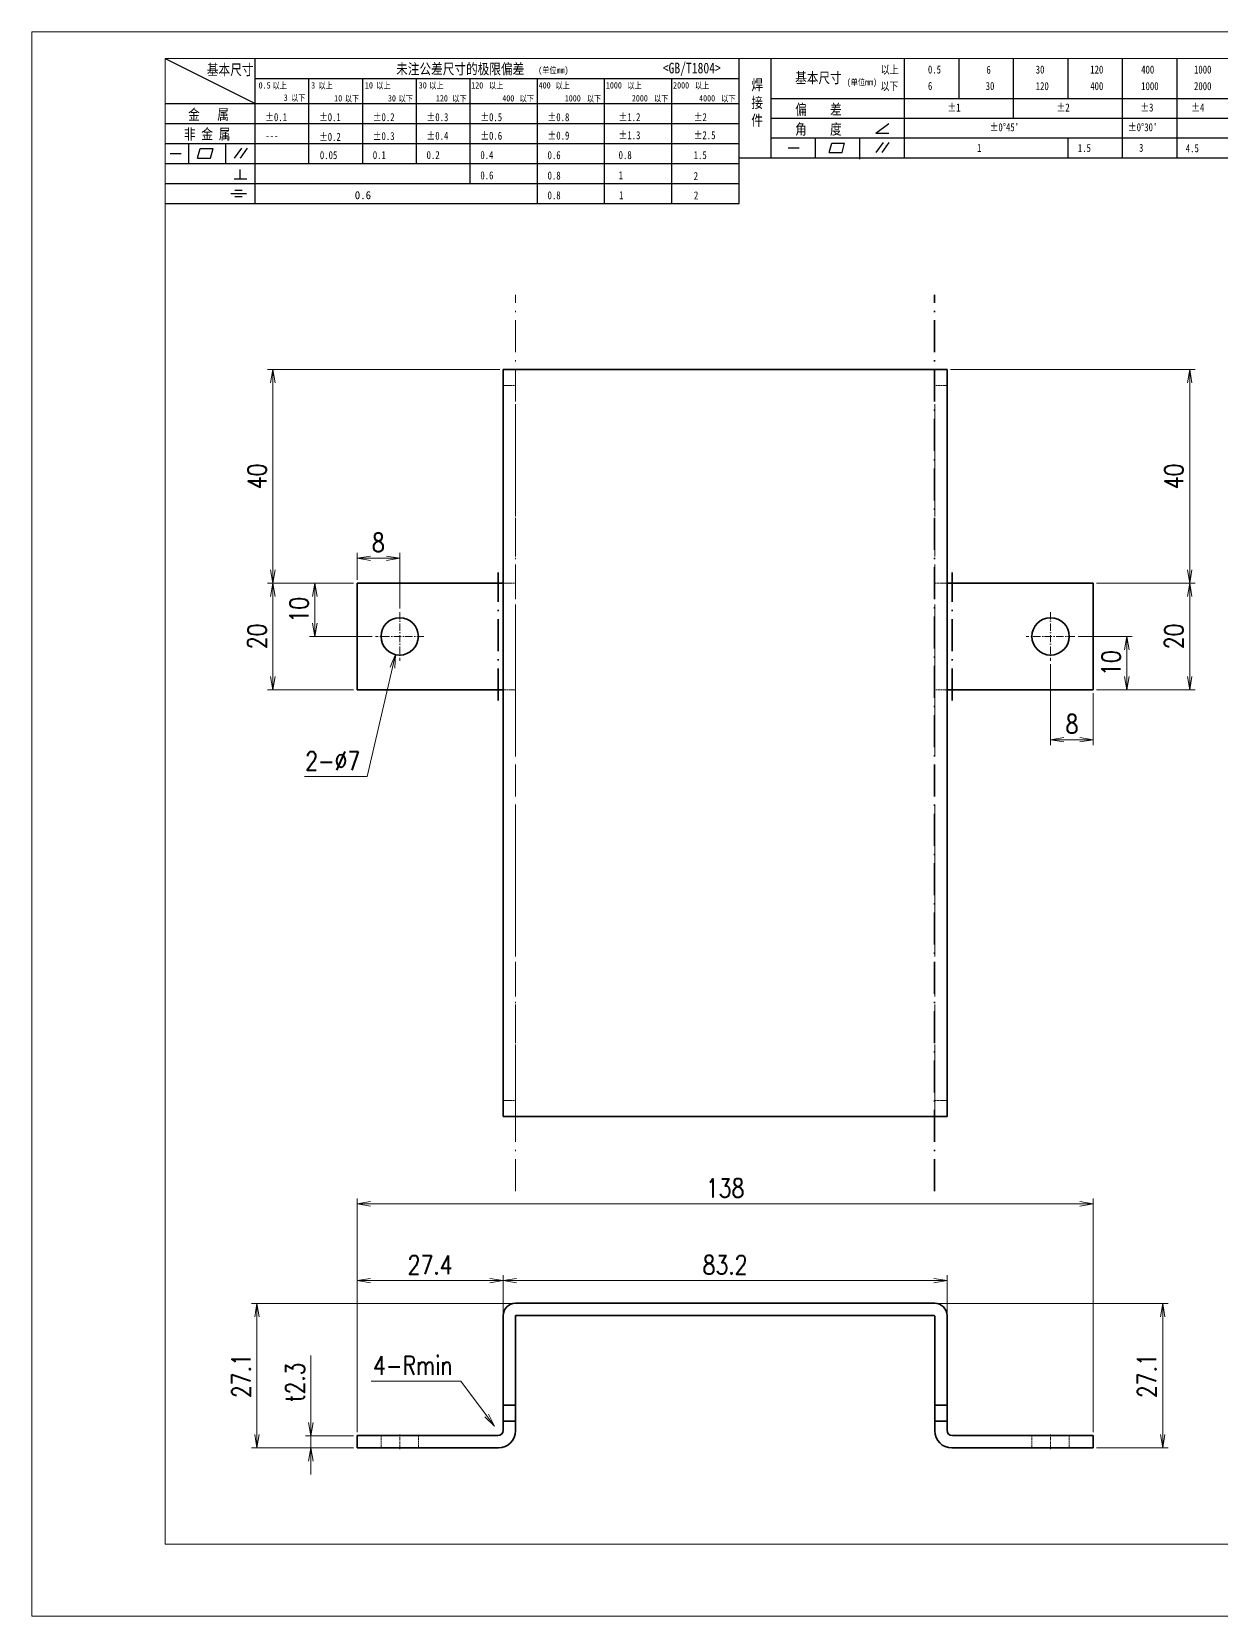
# Model space of a CAD drawing. Header units: millimetres. Extents: x 1333 to 58474, y -42879 to 3618.
# Drawn here: x 52311 to 52534, y 719.4 to 1016.4 of the extents above; entities that cross this region are included whole.
import ezdxf

# ---------------------------------------------------------------- set-up
doc = ezdxf.new("R2010")
doc.units = ezdxf.units.MM
doc.header["$LTSCALE"] = 0.5
for name, pattern in [('AM_ISO02W050x2', [3.75, 3, -0.75]), ('AM_ISO08W050x2', [9, 6, -0.75, 1.5, -0.75]), ('DASHDOT', [18.5, 12, -3, 0.5, -3]), ('DASHED', [15, 12, -3])]:
    doc.linetypes.add(name, pattern=pattern)
for name, color, linetype, lineweight in [('中心线', 2, 'AM_ISO08W050x2', 18), ('图框', 7, 'Continuous', 18), ('标注线', 3, 'Continuous', 18), ('虚线', 1, 'AM_ISO02W050x2', 18)]:
    doc.layers.add(name, color=color, linetype=linetype, lineweight=lineweight)
doc.layers.add('图\\M+19E79\\M+195B6\\M+18E9A', color=7, linetype='Continuous')
doc.layers.add('打印', color=7, linetype='Continuous', lineweight=15, plot=False)
doc.layers.add('打印-禁用', color=7, linetype='Continuous', lineweight=15, plot=False)
doc.styles.add('DIM', font='romans.shx', dxfattribs={"width": 0.8, "bigfont": 'bigfont.shx'})
doc.styles.add('国标', font='simfang.ttf', dxfattribs={"width": 0.8})
doc.dimstyles.new('DEH 1-1$0', dxfattribs={"dimtxt": 3.5, "dimasz": 2.5, "dimexe": 1, "dimexo": 0.625, "dimgap": 1.2, "dimtad": 1, "dimzin": 9, "dimdsep": 46, "dimtxsty": 'DIM', "dimblk": 'OPEN', "dimcen": 0, "dimclrd": 8, "dimclre": 8, "dimclrt": 2, "dimazin": 2, "dimtfac": 0.5, "dimtmove": 0, "dimatfit": 3, "dimldrblk": 'OPEN', "dimfxl": 0, "dimtolj": 2, "dimlwd": 18, "dimlwe": 18, "dimarcsym": 0})
doc.dimstyles.new('DEH 1-1$3', dxfattribs={"dimtxt": 3.5, "dimasz": 2.5, "dimexe": 1, "dimexo": 0.625, "dimgap": 1.2, "dimtad": 1, "dimtoh": 1, "dimdsep": 46, "dimtxsty": 'DIM', "dimblk": 'OPEN', "dimcen": 0, "dimclrd": 8, "dimclre": 8, "dimclrt": 2, "dimazin": 2, "dimtfac": 0.5, "dimtofl": 0, "dimtmove": 0, "dimatfit": 3, "dimldrblk": 'OPEN', "dimfxl": 0, "dimtolj": 2, "dimlwd": 18, "dimlwe": 18, "dimarcsym": 0})
doc.dimstyles.new('DEH 1-1$4', dxfattribs={"dimtxt": 3.5, "dimasz": 2.5, "dimexe": 1, "dimexo": 0.625, "dimgap": 1.2, "dimtad": 1, "dimtoh": 1, "dimdsep": 46, "dimtxsty": 'DIM', "dimblk": 'OPEN', "dimcen": 0, "dimclrd": 8, "dimclre": 8, "dimclrt": 2, "dimazin": 2, "dimtfac": 0.5, "dimtofl": 0, "dimtmove": 0, "dimatfit": 3, "dimldrblk": 'OPEN', "dimfxl": 0, "dimtolj": 2, "dimlwd": 18, "dimlwe": 18, "dimarcsym": 0})

# ---------------------------------------------------------------- blocks, each defined once
blk = doc.blocks.new('GZDEH零件A3图框V01版')
at = {"layer": '图\\M+19E79\\M+195B6\\M+18E9A', "color": 9}
for p, q in [((2882.49, -1554.46), (2899.37, -1562.92)), ((2899.37, -1581.67), (2899.37, -1554.46)), ((2990.09, -1581.67), (2990.09, -1554.46)), ((2996.09, -1573.08), (2996.09, -1554.46)), ((3021.09, -1561.98), (3021.09, -1554.46)), ((3031.31, -1561.98), (3031.31, -1554.46)), ((3041.53, -1561.98), (3041.53, -1554.46)), ((3051.75, -1561.98), (3051.75, -1554.46)), ((3061.98, -1561.98), (3061.98, -1554.46)), ((3072.2, -1561.98), (3072.2, -1554.46)), ((2899.37, -1558.24), (2990.09, -1558.24)), ((2909.45, -1574.17), (2909.45, -1558.24)), ((2919.53, -1574.17), (2919.53, -1558.24)), ((2929.61, -1574.17), (2929.61, -1558.24)), ((2939.69, -1577.92), (2939.69, -1558.24)), ((2952.29, -1581.67), (2952.29, -1558.24)), ((2964.89, -1581.67), (2964.89, -1558.24)), ((2977.49, -1581.67), (2977.49, -1558.24)), ((2996.09, -1561.98), (3113.09, -1561.98)), ((3021.09, -1573.08), (3021.09, -1561.98)), ((3041.53, -1565.68), (3041.53, -1561.98)), ((3061.98, -1573.08), (3061.98, -1561.98)), ((3072.2, -1573.08), (3072.2, -1561.98)), ((2882.49, -1562.92), (2990.09, -1562.92)), ((2882.49, -1566.67), (2990.09, -1566.67)), ((2996.09, -1565.68), (3113.09, -1565.68)), ((3015.75, -1568.51), (3018.15, -1566.66)), ((2882.49, -1570.42), (2990.09, -1570.42)), ((2886.92, -1574.12), (2886.92, -1570.42)), ((2893.91, -1574.12), (2893.91, -1570.42)), ((2996.09, -1569.38), (3113.09, -1569.38)), ((3004.42, -1573.08), (3004.42, -1569.38)), ((3006.97, -1572.12), (3007.45, -1570.33)), ((3007.45, -1570.33), (3009.86, -1570.33)), ((3009.39, -1572.12), (3009.86, -1570.33)), ((3012.75, -1573.08), (3012.75, -1569.38)), ((3015.75, -1568.51), (3018.15, -1568.51)), ((3015.81, -1572.12), (3017.15, -1570.26)), ((3016.89, -1572.12), (3018.23, -1570.26)), ((3051.75, -1573.08), (3051.75, -1569.38)), ((2883.43, -1572.27), (2885.49, -1572.27)), ((2888.59, -1573.16), (2889.07, -1571.37)), ((2888.59, -1573.16), (2891, -1573.16)), ((2889.07, -1571.37), (2891.48, -1571.37)), ((2891, -1573.16), (2891.48, -1571.37)), ((2895.52, -1573.16), (2896.85, -1571.3)), ((2896.6, -1573.16), (2897.94, -1571.3)), ((2990.09, -1573.08), (3113.09, -1573.08)), ((2999.26, -1571.23), (3001.32, -1571.23)), ((3006.97, -1572.12), (3009.39, -1572.12)), ((3012.75, -1573.33), (3012.75, -1573.08)), ((2882.49, -1574.17), (2990.09, -1574.17)), ((2895.42, -1577.05), (2897.81, -1577.05)), ((2896.58, -1577.05), (2896.58, -1575.28)), ((2882.49, -1577.92), (2990.09, -1577.92)), ((2894.79, -1579.77), (2897.77, -1579.77)), ((2895.57, -1579.17), (2896.92, -1579.17)), ((2882.49, -1581.67), (2990.09, -1581.67)), ((2895.57, -1580.37), (2896.93, -1580.37))]:
    blk.add_line(p, q, dxfattribs=at)
at = {"layer": '图框', "linetype": 'Continuous'}
for p, q in [((2882.49, -1554.46), (2882.49, -1832.96)), ((3272.49, -1554.46), (2882.49, -1554.46)), ((2882.49, -1832.96), (3272.49, -1832.96))]:
    blk.add_line(p, q, dxfattribs=at)
at = {"layer": '打印-禁用', "linetype": 'Continuous'}
for p, q in [((2857.49, -1549.46), (2857.49, -1846.46)), ((3277.49, -1549.46), (2857.49, -1549.46)), ((2857.49, -1846.46), (3277.49, -1846.46))]:
    blk.add_line(p, q, dxfattribs=at)
at = {"layer": '图\\M+19E79\\M+195B6\\M+18E9A', "color": 9, "style": '国标', "width": 0.8}
for s, height, p in [('基本尺寸', 2, (2890.33, -1557.58)), ('未注公差尺寸的极限偏差', 2, (2925.81, -1557.44)), ('<GB/T1804>', 2, (2975.78, -1557.27)), ('以上', 1.5, (3016.64, -1557.33)), ('0.5', 1.5, (3025.49, -1557.3)), ('6', 1.5, (3036.45, -1557.34)), ('30', 1.5, (3045.69, -1557.31)), ('120', 1.5, (3055.91, -1557.31)), ('400', 1.5, (3065.46, -1557.31)), ('1000', 1.5, (3075.36, -1557.31)), ('30', 1.2, (2930.04, -1560.11)), ('基本尺寸', 2, (3000.6, -1559.1)), ('以下', 1.5, (3016.58, -1560.43)), ('6', 1.5, (3025.49, -1560.38)), ('30', 1.5, (3036.31, -1560.39)), ('120', 1.5, (3045.69, -1560.41)), ('400', 1.5, (3055.91, -1560.41)), ('1000', 1.5, (3065.46, -1560.41)), ('2000', 1.5, (3075.36, -1560.41)), ('金   属', 2, (2886.82, -1565.98)), ('±0.1', 1.5, (2901.27, -1566.23)), ('±0.1', 1.5, (2911.35, -1566.23)), ('±0.2', 1.5, (2921.43, -1566.23)), ('±0.3', 1.5, (2931.51, -1566.23)), ('±0.5', 1.5, (2941.59, -1566.23)), ('±0.8', 1.5, (2954.19, -1566.23)), ('±1.2', 1.5, (2967.51, -1566.23)), ('±2', 1.5, (2981.58, -1566.23)), ('偏    差', 2, (3000.6, -1565.04)), ('±1', 1.5, (3029.16, -1564.42)), ('±2', 1.5, (3049.61, -1564.42)), ('±3', 1.5, (3065.3, -1564.42)), ('±4', 1.5, (3074.85, -1564.42)), ('非 金 属', 2, (2886.02, -1569.65)), ('±0.3', 1.5, (2921.43, -1569.77)), ('±0.4', 1.5, (2931.51, -1569.71)), ('±0.6', 1.5, (2941.59, -1569.71)), ('±0.9', 1.5, (2954.19, -1569.68)), ('±1.3', 1.5, (2967.51, -1569.62)), ('±2.5', 1.5, (2981.58, -1569.61)), ('角    度', 2, (3000.6, -1568.74)), ("±0%%D45'", 1.5, (3037.06, -1568.12)), ("±0%%D30'", 1.5, (3062.98, -1568.12)), ('---', 1.5, (2901.27, -1569.65)), ('±0.2', 1.5, (2911.35, -1569.92)), ('1', 1.5, (3034.69, -1571.98)), ('1.5', 1.5, (3053.59, -1572.01)), ('3', 1.5, (3065.05, -1571.98)), ('4.5', 1.5, (3073.82, -1572.05)), ('0.1', 1.5, (2921.43, -1573.34)), ('0.2', 1.5, (2931.51, -1573.33)), ('0.4', 1.5, (2941.59, -1573.33)), ('0.6', 1.5, (2954.19, -1573.35)), ('0.8', 1.5, (2967.51, -1573.33)), ('1.5', 1.5, (2981.58, -1573.34)), ('0.6', 1.5, (2941.59, -1577.14)), ('0.8', 1.5, (2954.19, -1577.17)), ('1', 1.5, (2967.51, -1577.12)), ('2', 1.5, (2981.58, -1577.26)), ('0.8', 1.5, (2954.19, -1580.87)), ('1', 1.5, (2967.59, -1580.86)), ('2', 1.5, (2981.62, -1580.89))]:
    blk.add_text(s, height=height, dxfattribs=at).set_placement(p)
at = {"layer": '图\\M+19E79\\M+195B6\\M+18E9A', "color": 9, "lineweight": 15, "style": '国标', "width": 0.8}
for s, p in [('(单位mm)', (2952.44, -1557.27)), ('0.5', (2900.03, -1560.11)), ('以上', (2902.64, -1560.16)), ('3', (2909.88, -1560.11)), ('以上', (2911.25, -1560.16)), ('10', (2919.96, -1560.11)), ('以上', (2922.09, -1560.16)), ('以上', (2932.02, -1560.16)), ('120', (2939.88, -1560.11)), ('以上', (2943.21, -1560.16)), ('400', (2952.52, -1560.11)), ('以上', (2955.68, -1560.16)), ('1000', (2965.12, -1560.11)), ('以上', (2969.16, -1560.16)), ('2000', (2977.72, -1560.11)), ('以上', (2981.8, -1560.16)), ('(单位mm)', (3010.27, -1559.51)), ('3', (2904.73, -1562.41)), ('以下', (2906.1, -1562.46)), ('10', (2914.19, -1562.54)), ('以下', (2916.18, -1562.59)), ('30', (2924.27, -1562.54)), ('以下', (2926.26, -1562.59)), ('120', (2933.26, -1562.54)), ('以下', (2936.34, -1562.59)), ('400', (2945.7, -1562.54)), ('以下', (2948.94, -1562.59)), ('1000', (2957.41, -1562.54)), ('以下', (2961.54, -1562.59)), ('2000', (2969.99, -1562.54)), ('以下', (2974.14, -1562.59)), ('4000', (2982.59, -1562.54)), ('以下', (2986.74, -1562.59))]:
    blk.add_text(s, height=1.2, dxfattribs=at).set_placement(p)
at = {"layer": '图\\M+19E79\\M+195B6\\M+18E9A', "color": 9, "lineweight": 13, "style": '国标'}
blk.add_text('0.6', height=1.5, dxfattribs=at).set_placement((2918.05, -1580.85))
at = {"layer": '图\\M+19E79\\M+195B6\\M+18E9A', "color": 9, "insert": (2992.39, -1558.41), "char_height": 2, "width": 3.1877, "attachment_point": 1, "style": '国标'}
blk.add_mtext('焊\\P接\\P件', dxfattribs=at)
at = {"layer": '图\\M+19E79\\M+195B6\\M+18E9A', "color": 9, "insert": (2911.51, -1573.37), "char_height": 1.5, "attachment_point": 7, "style": '国标'}
blk.add_mtext_dynamic_manual_height_columns('0.05', width=5.1982, gutter_width=12.5, heights=[0], dxfattribs=at)
blk = doc.blocks.new('DEH A3')
at = {"layer": '图框'}
blk.add_blockref('GZDEH零件A3图框V01版', (-2857.49, 1846.46), dxfattribs=at)
blk = doc.blocks.new('_Open')
at = {"color": 0, "linetype": 'ByBlock', "lineweight": -2}
for p, q in [((-1, 0.17), (0, 0)), ((-1, -0.17), (0, 0)), ((0, 0), (-1, 0))]:
    blk.add_line(p, q, dxfattribs=at)
blk = doc.blocks.new('*D76')
at = {"layer": 'Defpoints', "color": 0, "transparency": 16777216}
for p in [(52371.95, 913.03), (52356.17, 893.03), (52371.95, 893.03)]:
    blk.add_point(p, dxfattribs=at)
at = {"layer": '标注线', "color": 8, "lineweight": 18, "transparency": 16777216}
for p, q in [((52371.32, 913.03), (52355.17, 913.03)), ((52356.17, 910.53), (52356.17, 895.53)), ((52371.32, 893.03), (52355.17, 893.03))]:
    blk.add_line(p, q, dxfattribs=at)
at = {"layer": '标注线', "color": 8, "lineweight": 18, "transparency": 16777216, "xscale": 2.5, "yscale": 2.5, "zscale": 2.5}
for p, rotation in [((52356.17, 913.03), 90), ((52356.17, 893.03), 270)]:
    blk.add_blockref('_Open', p, dxfattribs=dict(at, rotation=rotation))
at = {"layer": '标注线', "color": 2, "transparency": 16777216, "insert": (52353.22, 903.03), "char_height": 3.5, "attachment_point": 5, "rotation": 90, "style": 'DIM'}
blk.add_mtext('\\A2;20', dxfattribs=at)
blk = doc.blocks.new('*D77')
at = {"layer": 'Defpoints', "color": 0, "transparency": 16777216}
for p in [(52356.17, 953.03), (52399.35, 953.03), (52371.95, 913.03)]:
    blk.add_point(p, dxfattribs=at)
at = {"layer": '标注线', "color": 8, "lineweight": 18, "transparency": 16777216}
for p, q in [((52398.72, 953.03), (52355.17, 953.03)), ((52356.17, 915.53), (52356.17, 950.53)), ((52371.32, 913.03), (52355.17, 913.03))]:
    blk.add_line(p, q, dxfattribs=at)
at = {"layer": '标注线', "color": 8, "lineweight": 18, "transparency": 16777216, "xscale": 2.5, "yscale": 2.5, "zscale": 2.5}
for p, rotation in [((52356.17, 953.03), 90), ((52356.17, 913.03), 270)]:
    blk.add_blockref('_Open', p, dxfattribs=dict(at, rotation=rotation))
at = {"layer": '标注线', "color": 2, "transparency": 16777216, "insert": (52353.22, 933.03), "char_height": 3.5, "attachment_point": 5, "rotation": 90, "style": 'DIM'}
blk.add_mtext('\\A2;40', dxfattribs=at)
blk = doc.blocks.new('*D78')
at = {"layer": 'Defpoints', "color": 0, "transparency": 16777216}
for p in [(52509.95, 796.7), (52371.95, 753.23), (52509.95, 753.23)]:
    blk.add_point(p, dxfattribs=at)
at = {"layer": '标注线', "color": 8, "lineweight": 18, "transparency": 16777216}
for p, q in [((52371.95, 753.86), (52371.95, 797.7)), ((52374.45, 796.7), (52507.45, 796.7)), ((52509.95, 753.86), (52509.95, 797.7))]:
    blk.add_line(p, q, dxfattribs=at)
at = {"layer": '标注线', "color": 8, "lineweight": 18, "transparency": 16777216, "xscale": 2.5, "yscale": 2.5, "zscale": 2.5, "rotation": 180}
blk.add_blockref('_Open', (52371.95, 796.7), dxfattribs=at)
at = {"layer": '标注线', "color": 8, "lineweight": 18, "transparency": 16777216, "xscale": 2.5, "yscale": 2.5, "zscale": 2.5}
blk.add_blockref('_Open', (52509.95, 796.7), dxfattribs=at)
at = {"layer": '标注线', "color": 2, "transparency": 16777216, "insert": (52440.95, 799.65), "char_height": 3.5, "attachment_point": 5, "style": 'DIM'}
blk.add_mtext('\\A2;138', dxfattribs=at)
blk = doc.blocks.new('*D79')
at = {"layer": 'Defpoints', "color": 0, "transparency": 16777216}
for p in [(52363.29, 753.23), (52371.95, 753.23), (52371.95, 750.93)]:
    blk.add_point(p, dxfattribs=at)
at = {"layer": '标注线', "color": 8, "lineweight": 18, "transparency": 16777216}
for p, q in [((52363.29, 755.73), (52363.29, 768.23)), ((52371.32, 753.23), (52362.29, 753.23)), ((52363.29, 750.93), (52363.29, 753.23)), ((52371.32, 750.93), (52362.29, 750.93)), ((52363.29, 748.43), (52363.29, 745.93))]:
    blk.add_line(p, q, dxfattribs=at)
at = {"layer": '标注线', "color": 8, "lineweight": 18, "transparency": 16777216, "xscale": 2.5, "yscale": 2.5, "zscale": 2.5}
for p, rotation in [((52363.29, 753.23), 270), ((52363.29, 750.93), 90)]:
    blk.add_blockref('_Open', p, dxfattribs=dict(at, rotation=rotation))
at = {"layer": '标注线', "color": 2, "transparency": 16777216, "insert": (52360.34, 763.23), "char_height": 3.5, "attachment_point": 5, "rotation": 90, "style": 'DIM'}
blk.add_mtext('\\A2;t2.3', dxfattribs=at)
blk = doc.blocks.new('*D80')
at = {"layer": 'Defpoints', "color": 0, "transparency": 16777216}
for p in [(52353.2, 778.03), (52401.65, 778.03), (52371.95, 750.93)]:
    blk.add_point(p, dxfattribs=at)
at = {"layer": '标注线', "color": 8, "lineweight": 18, "transparency": 16777216}
for p, q in [((52401.02, 778.03), (52352.2, 778.03)), ((52353.2, 753.43), (52353.2, 775.53)), ((52371.32, 750.93), (52352.2, 750.93))]:
    blk.add_line(p, q, dxfattribs=at)
at = {"layer": '标注线', "color": 8, "lineweight": 18, "transparency": 16777216, "xscale": 2.5, "yscale": 2.5, "zscale": 2.5}
for p, rotation in [((52353.2, 778.03), 90), ((52353.2, 750.93), 270)]:
    blk.add_blockref('_Open', p, dxfattribs=dict(at, rotation=rotation))
at = {"layer": '标注线', "color": 2, "transparency": 16777216, "insert": (52350.25, 764.48), "char_height": 3.5, "attachment_point": 5, "rotation": 90, "style": 'DIM'}
blk.add_mtext('\\A2;27.1', dxfattribs=at)
blk = doc.blocks.new('*D81')
at = {"layer": 'Defpoints', "color": 0, "transparency": 16777216}
for p in [(52482.55, 782.29), (52399.35, 775.73), (52482.55, 775.73)]:
    blk.add_point(p, dxfattribs=at)
at = {"layer": '标注线', "color": 8, "lineweight": 18, "transparency": 16777216}
for p, q in [((52399.35, 776.36), (52399.35, 783.29)), ((52401.85, 782.29), (52480.05, 782.29)), ((52482.55, 776.36), (52482.55, 783.29))]:
    blk.add_line(p, q, dxfattribs=at)
at = {"layer": '标注线', "color": 8, "lineweight": 18, "transparency": 16777216, "xscale": 2.5, "yscale": 2.5, "zscale": 2.5, "rotation": 180}
blk.add_blockref('_Open', (52399.35, 782.29), dxfattribs=at)
at = {"layer": '标注线', "color": 8, "lineweight": 18, "transparency": 16777216, "xscale": 2.5, "yscale": 2.5, "zscale": 2.5}
blk.add_blockref('_Open', (52482.55, 782.29), dxfattribs=at)
at = {"layer": '标注线', "color": 2, "transparency": 16777216, "insert": (52440.95, 785.24), "char_height": 3.5, "attachment_point": 5, "style": 'DIM'}
blk.add_mtext('\\A2;83.2', dxfattribs=at)
blk = doc.blocks.new('*D82')
at = {"layer": 'Defpoints', "color": 0, "transparency": 16777216}
for p in [(52399.35, 782.29), (52399.35, 775.73), (52371.95, 753.23)]:
    blk.add_point(p, dxfattribs=at)
at = {"layer": '标注线', "color": 8, "lineweight": 18, "transparency": 16777216}
for p, q in [((52371.95, 753.86), (52371.95, 783.29)), ((52374.45, 782.29), (52396.85, 782.29)), ((52399.35, 776.36), (52399.35, 783.29))]:
    blk.add_line(p, q, dxfattribs=at)
at = {"layer": '标注线', "color": 8, "lineweight": 18, "transparency": 16777216, "xscale": 2.5, "yscale": 2.5, "zscale": 2.5, "rotation": 180}
blk.add_blockref('_Open', (52371.95, 782.29), dxfattribs=at)
at = {"layer": '标注线', "color": 8, "lineweight": 18, "transparency": 16777216, "xscale": 2.5, "yscale": 2.5, "zscale": 2.5}
blk.add_blockref('_Open', (52399.35, 782.29), dxfattribs=at)
at = {"layer": '标注线', "color": 2, "transparency": 16777216, "insert": (52385.65, 785.24), "char_height": 3.5, "attachment_point": 5, "style": 'DIM'}
blk.add_mtext('\\A2;27.4', dxfattribs=at)
blk = doc.blocks.new('*D83')
at = {"layer": 'Defpoints', "color": 0, "transparency": 16777216}
for p in [(52479.4, 778.03), (52522.97, 778.03), (52509.95, 750.93)]:
    blk.add_point(p, dxfattribs=at)
at = {"layer": '标注线', "color": 8, "lineweight": 18, "transparency": 16777216}
for p, q in [((52480.02, 778.03), (52523.97, 778.03)), ((52522.97, 753.43), (52522.97, 775.53)), ((52510.57, 750.93), (52523.97, 750.93))]:
    blk.add_line(p, q, dxfattribs=at)
at = {"layer": '标注线', "color": 8, "lineweight": 18, "transparency": 16777216, "xscale": 2.5, "yscale": 2.5, "zscale": 2.5}
for p, rotation in [((52522.97, 778.03), 90), ((52522.97, 750.93), 270)]:
    blk.add_blockref('_Open', p, dxfattribs=dict(at, rotation=rotation))
at = {"layer": '标注线', "color": 2, "transparency": 16777216, "insert": (52520.02, 764.48), "char_height": 3.5, "attachment_point": 5, "rotation": 90, "style": 'DIM'}
blk.add_mtext('\\A2;27.1', dxfattribs=at)
blk = doc.blocks.new('*D84')
at = {"layer": 'Defpoints', "color": 0, "transparency": 16777216}
for p in [(52482.55, 953.03), (52528.03, 953.03), (52509.95, 913.03)]:
    blk.add_point(p, dxfattribs=at)
at = {"layer": '标注线', "color": 8, "lineweight": 18, "transparency": 16777216}
for p, q in [((52483.17, 953.03), (52529.03, 953.03)), ((52528.03, 915.53), (52528.03, 950.53)), ((52510.57, 913.03), (52529.03, 913.03))]:
    blk.add_line(p, q, dxfattribs=at)
at = {"layer": '标注线', "color": 8, "lineweight": 18, "transparency": 16777216, "xscale": 2.5, "yscale": 2.5, "zscale": 2.5}
for p, rotation in [((52528.03, 953.03), 90), ((52528.03, 913.03), 270)]:
    blk.add_blockref('_Open', p, dxfattribs=dict(at, rotation=rotation))
at = {"layer": '标注线', "color": 2, "transparency": 16777216, "insert": (52525.08, 933.03), "char_height": 3.5, "attachment_point": 5, "rotation": 90, "style": 'DIM'}
blk.add_mtext('\\A2;40', dxfattribs=at)
blk = doc.blocks.new('*D85')
at = {"layer": 'Defpoints', "color": 0, "transparency": 16777216}
for p in [(52509.95, 913.03), (52509.95, 893.03), (52528.03, 893.03)]:
    blk.add_point(p, dxfattribs=at)
at = {"layer": '标注线', "color": 8, "lineweight": 18, "transparency": 16777216}
for p, q in [((52510.57, 913.03), (52529.03, 913.03)), ((52528.03, 910.53), (52528.03, 895.53)), ((52510.57, 893.03), (52529.03, 893.03))]:
    blk.add_line(p, q, dxfattribs=at)
at = {"layer": '标注线', "color": 8, "lineweight": 18, "transparency": 16777216, "xscale": 2.5, "yscale": 2.5, "zscale": 2.5}
for p, rotation in [((52528.03, 913.03), 90), ((52528.03, 893.03), 270)]:
    blk.add_blockref('_Open', p, dxfattribs=dict(at, rotation=rotation))
at = {"layer": '标注线', "color": 2, "transparency": 16777216, "insert": (52525.08, 903.03), "char_height": 3.5, "attachment_point": 5, "rotation": 90, "style": 'DIM'}
blk.add_mtext('\\A2;20', dxfattribs=at)
blk = doc.blocks.new('*D86')
at = {"layer": 'Defpoints', "color": 0, "transparency": 16777216}
for p in [(52506.5, 903.03), (52509.95, 893.03), (52516.25, 893.03)]:
    blk.add_point(p, dxfattribs=at)
at = {"layer": '标注线', "color": 8, "lineweight": 18, "transparency": 16777216}
for p, q in [((52507.12, 903.03), (52517.25, 903.03)), ((52516.25, 900.53), (52516.25, 895.53)), ((52510.57, 893.03), (52517.25, 893.03))]:
    blk.add_line(p, q, dxfattribs=at)
at = {"layer": '标注线', "color": 8, "lineweight": 18, "transparency": 16777216, "xscale": 2.5, "yscale": 2.5, "zscale": 2.5}
for p, rotation in [((52516.25, 903.03), 90), ((52516.25, 893.03), 270)]:
    blk.add_blockref('_Open', p, dxfattribs=dict(at, rotation=rotation))
at = {"layer": '标注线', "color": 2, "transparency": 16777216, "insert": (52513.3, 898.03), "char_height": 3.5, "attachment_point": 5, "rotation": 90, "style": 'DIM'}
blk.add_mtext('\\A2;10', dxfattribs=at)
blk = doc.blocks.new('*D87')
at = {"layer": 'Defpoints', "color": 0, "transparency": 16777216}
for p in [(52501.95, 898.48), (52509.95, 893.03), (52509.95, 883.67)]:
    blk.add_point(p, dxfattribs=at)
at = {"layer": '标注线', "color": 8, "lineweight": 18, "transparency": 16777216}
for p, q in [((52501.95, 897.86), (52501.95, 882.67)), ((52509.95, 892.41), (52509.95, 882.67)), ((52504.45, 883.67), (52507.45, 883.67))]:
    blk.add_line(p, q, dxfattribs=at)
at = {"layer": '标注线', "color": 8, "lineweight": 18, "transparency": 16777216, "xscale": 2.5, "yscale": 2.5, "zscale": 2.5, "rotation": 180}
blk.add_blockref('_Open', (52501.95, 883.67), dxfattribs=at)
at = {"layer": '标注线', "color": 8, "lineweight": 18, "transparency": 16777216, "xscale": 2.5, "yscale": 2.5, "zscale": 2.5}
blk.add_blockref('_Open', (52509.95, 883.67), dxfattribs=at)
at = {"layer": '标注线', "color": 2, "transparency": 16777216, "insert": (52505.95, 886.62), "char_height": 3.5, "attachment_point": 5, "style": 'DIM'}
blk.add_mtext('\\A2;8', dxfattribs=at)
blk = doc.blocks.new('*D88')
at = {"layer": 'Defpoints', "color": 0, "transparency": 16777216}
for p in [(52371.95, 917.68), (52371.95, 913.03), (52379.95, 907.67)]:
    blk.add_point(p, dxfattribs=at)
at = {"layer": '标注线', "color": 8, "lineweight": 18, "transparency": 16777216}
for p, q in [((52371.95, 913.66), (52371.95, 918.68)), ((52379.95, 908.29), (52379.95, 918.68)), ((52377.45, 917.68), (52374.45, 917.68))]:
    blk.add_line(p, q, dxfattribs=at)
at = {"layer": '标注线', "color": 8, "lineweight": 18, "transparency": 16777216, "xscale": 2.5, "yscale": 2.5, "zscale": 2.5, "rotation": 180}
blk.add_blockref('_Open', (52371.95, 917.68), dxfattribs=at)
at = {"layer": '标注线', "color": 8, "lineweight": 18, "transparency": 16777216, "xscale": 2.5, "yscale": 2.5, "zscale": 2.5}
blk.add_blockref('_Open', (52379.95, 917.68), dxfattribs=at)
at = {"layer": '标注线', "color": 2, "transparency": 16777216, "insert": (52375.95, 920.63), "char_height": 3.5, "attachment_point": 5, "style": 'DIM'}
blk.add_mtext('\\A2;8', dxfattribs=at)
blk = doc.blocks.new('*D89')
at = {"layer": 'Defpoints', "color": 0, "transparency": 16777216}
for p in [(52364.04, 913.03), (52371.95, 913.03), (52375.4, 903.03)]:
    blk.add_point(p, dxfattribs=at)
at = {"layer": '标注线', "color": 8, "lineweight": 18, "transparency": 16777216}
for p, q in [((52371.32, 913.03), (52363.04, 913.03)), ((52364.04, 905.53), (52364.04, 910.53)), ((52374.77, 903.03), (52363.04, 903.03))]:
    blk.add_line(p, q, dxfattribs=at)
at = {"layer": '标注线', "color": 8, "lineweight": 18, "transparency": 16777216, "xscale": 2.5, "yscale": 2.5, "zscale": 2.5}
for p, rotation in [((52364.04, 913.03), 90), ((52364.04, 903.03), 270)]:
    blk.add_blockref('_Open', p, dxfattribs=dict(at, rotation=rotation))
at = {"layer": '标注线', "color": 2, "transparency": 16777216, "insert": (52361.09, 908.03), "char_height": 3.5, "attachment_point": 5, "rotation": 90, "style": 'DIM'}
blk.add_mtext('\\A2;10', dxfattribs=at)
blk = doc.blocks.new('*D91')
at = {"layer": 'Defpoints', "color": 0, "transparency": 16777216}
for p in [(52380.74, 906.44), (52379.16, 899.62)]:
    blk.add_point(p, dxfattribs=at)
at = {"layer": '标注线', "color": 8, "lineweight": 18, "transparency": 16777216}
for p, q in [((52373.86, 876.75), (52378.59, 897.19)), ((52362.12, 876.75), (52373.86, 876.75))]:
    blk.add_line(p, q, dxfattribs=at)
at = {"layer": '标注线', "color": 8, "lineweight": 18, "transparency": 16777216, "xscale": 2.5, "yscale": 2.5, "zscale": 2.5, "rotation": 76.95191888284921}
blk.add_blockref('_Open', (52379.16, 899.62), dxfattribs=at)
at = {"layer": '标注线', "color": 2, "transparency": 16777216, "insert": (52367.39, 879.7), "char_height": 3.5, "attachment_point": 5, "style": 'DIM'}
blk.add_mtext('\\A2;{\\Fromans,bigfont|c134;2-∅7}', dxfattribs=at)
blk = doc.blocks.new('*D92')
at = {"layer": 'Defpoints', "color": 0, "transparency": 16777216}
for p in [(52397.74, 755.03), (52398.35, 754.23)]:
    blk.add_point(p, dxfattribs=at)
at = {"layer": '标注线', "color": 8, "lineweight": 18, "transparency": 16777216}
for p, q in [((52374.59, 763.45), (52391.39, 763.45)), ((52391.39, 763.45), (52396.24, 757.03))]:
    blk.add_line(p, q, dxfattribs=at)
at = {"layer": '标注线', "color": 8, "lineweight": 18, "transparency": 16777216, "xscale": 2.5, "yscale": 2.5, "zscale": 2.5, "rotation": 307.0490357405636}
blk.add_blockref('_Open', (52397.74, 755.03), dxfattribs=at)
at = {"layer": '标注线', "color": 2, "transparency": 16777216, "insert": (52382.39, 766.4), "char_height": 3.5, "attachment_point": 5, "style": 'DIM'}
blk.add_mtext('\\A2;{\\Fromans,bigfont|c134;4-Rmin}', dxfattribs=at)

msp = doc.modelspace()

# ---------------------------------------------------------------- linework, layer by layer
at = {"color": 7, "lineweight": 35, "ltscale": 0.0575}
for p, q in [((52401.647, 953.035), (52399.347, 953.035)), ((52482.547, 953.035), (52480.247, 953.035)), ((52401.647, 813.035), (52399.347, 813.035)), ((52482.547, 813.035), (52480.247, 813.035)), ((52399.347, 758.935), (52401.647, 758.935)), ((52480.247, 758.935), (52482.547, 758.935)), ((52399.347, 755.935), (52401.647, 755.935)), ((52480.247, 755.935), (52482.547, 755.935)), ((52371.947, 753.235), (52371.947, 750.935)), ((52509.947, 750.935), (52509.947, 753.235))]:
    msp.add_line(p, q, dxfattribs=at)
at = {"color": 7, "lineweight": 35}
for p, q in [((52399.347, 813.035), (52399.347, 953.035)), ((52401.647, 953.035), (52480.247, 953.035)), ((52482.547, 813.035), (52482.547, 953.035)), ((52371.947, 913.035), (52398.347, 913.035)), ((52371.947, 893.035), (52371.947, 913.035)), ((52483.547, 913.035), (52509.947, 913.035)), ((52509.947, 913.035), (52509.947, 893.035)), ((52371.947, 893.035), (52398.347, 893.035)), ((52483.547, 893.035), (52509.947, 893.035)), ((52401.647, 813.035), (52480.247, 813.035)), ((52401.647, 778.035), (52480.247, 778.035)), ((52480.147, 775.735), (52401.647, 775.735)), ((52371.947, 753.235), (52398.347, 753.235)), ((52483.547, 753.235), (52509.947, 753.235)), ((52398.447, 750.935), (52371.947, 750.935)), ((52483.447, 750.935), (52509.947, 750.935))]:
    msp.add_line(p, q, dxfattribs=at)
at = {"color": 7, "lineweight": 35, "ltscale": 0.025}
for p, q in [((52399.347, 913.035), (52398.347, 913.035)), ((52483.547, 913.035), (52482.547, 913.035)), ((52399.347, 893.035), (52398.347, 893.035)), ((52482.547, 893.035), (52483.547, 893.035))]:
    msp.add_line(p, q, dxfattribs=at)
at = {"color": 7, "lineweight": 35, "ltscale": 0.42}
for p, q in [((52399.347, 758.935), (52399.347, 775.735)), ((52401.647, 775.735), (52401.647, 758.935)), ((52482.547, 775.735), (52482.547, 758.935))]:
    msp.add_line(p, q, dxfattribs=at)
at = {"color": 7, "lineweight": 35, "ltscale": 0.4175}
msp.add_line((52480.247, 758.935), (52480.247, 775.635), dxfattribs=at)
at = {"color": 7, "lineweight": 35, "ltscale": 0.075}
for p, q in [((52399.347, 758.935), (52399.347, 755.935)), ((52401.647, 755.935), (52401.647, 758.935)), ((52480.247, 755.935), (52480.247, 758.935)), ((52482.547, 758.935), (52482.547, 755.935))]:
    msp.add_line(p, q, dxfattribs=at)
at = {"color": 7, "lineweight": 35, "ltscale": 0.0425}
for p, q in [((52399.347, 754.235), (52399.347, 755.935)), ((52482.547, 755.935), (52482.547, 754.235))]:
    msp.add_line(p, q, dxfattribs=at)
at = {"color": 7, "lineweight": 35, "ltscale": 0.045}
for p, q in [((52401.647, 754.135), (52401.647, 755.935)), ((52480.247, 754.135), (52480.247, 755.935))]:
    msp.add_line(p, q, dxfattribs=at)
at = {"color": 7, "lineweight": 35}
for centre in [(52379.947, 903.035), (52501.947, 903.035)]:
    msp.add_circle(centre, 3.5, dxfattribs=at)
for centre, radius, start, end in [((52401.647, 775.735), 2.3, 90, 180), ((52480.147, 775.635), 0.1, 360, 90), ((52480.247, 775.735), 2.3, 0, 90), ((52398.347, 754.235), 1, 270, 360), ((52398.447, 754.135), 3.2, 270, 0), ((52483.447, 754.135), 3.2, 180, 270), ((52483.547, 754.235), 1, 180, 270)]:
    msp.add_arc(centre, radius, start, end, dxfattribs=at)
at = {"layer": '中心线', "linetype": 'DASHDOT', "lineweight": 13}
for p, q in [((52401.647, 799.035), (52401.647, 967.035)), ((52480.147, 799.035), (52480.147, 967.035)), ((52480.247, 799.035), (52480.247, 967.035)), ((52398.347, 891.035), (52398.347, 915.035)), ((52398.447, 891.035), (52398.447, 915.035)), ((52483.447, 891.035), (52483.447, 915.035)), ((52483.547, 891.035), (52483.547, 915.035))]:
    msp.add_line(p, q, dxfattribs=at)
at = {"layer": '中心线', "linetype": 'DASHDOT', "lineweight": 13, "ltscale": 0.2275}
for p, q in [((52379.947, 907.585), (52379.947, 898.485)), ((52501.947, 907.585), (52501.947, 898.485)), ((52384.497, 903.035), (52375.397, 903.035)), ((52506.497, 903.035), (52497.397, 903.035))]:
    msp.add_line(p, q, dxfattribs=at)
at = {"layer": '中心线', "linetype": 'DASHDOT', "lineweight": 13, "ltscale": 0.069015}
for p, q in [((52379.947, 753.465), (52379.947, 750.704)), ((52501.947, 753.465), (52501.947, 750.704))]:
    msp.add_line(p, q, dxfattribs=at)
at = {"layer": '打印'}
msp.add_lwpolyline([(52310.968, 1016.375), (52730.968, 1016.375), (52730.968, 719.375), (52310.968, 719.375)], close=True, dxfattribs=at)
at = {"layer": '虚线', "linetype": 'DASHED', "lineweight": 13}
for p, q in [((52401.647, 813.035), (52401.647, 953.035)), ((52480.247, 813.035), (52480.247, 953.035))]:
    msp.add_line(p, q, dxfattribs=at)
at = {"layer": '虚线', "linetype": 'DASHED', "lineweight": 13, "ltscale": 0.0575}
for p, q in [((52399.347, 950.035), (52401.647, 950.035)), ((52482.547, 950.035), (52480.247, 950.035)), ((52399.347, 913.035), (52401.647, 913.035)), ((52480.247, 913.035), (52482.547, 913.035)), ((52401.647, 893.035), (52399.347, 893.035)), ((52482.547, 893.035), (52480.247, 893.035)), ((52399.347, 816.035), (52401.647, 816.035)), ((52480.247, 816.035), (52482.547, 816.035)), ((52399.347, 758.935), (52401.647, 758.935)), ((52482.547, 758.935), (52480.247, 758.935)), ((52376.447, 753.235), (52376.447, 750.935)), ((52383.447, 753.235), (52383.447, 750.935)), ((52498.447, 753.235), (52498.447, 750.935)), ((52505.447, 753.235), (52505.447, 750.935))]:
    msp.add_line(p, q, dxfattribs=at)

# ---------------------------------------------------------------- block references
at = {"layer": '图框'}
msp.add_blockref('DEH A3', (52310.968, 719.375), dxfattribs=at)

# ---------------------------------------------------------------- dimensions: what is measured, and where the dimension line sits
at = {"layer": '标注线'}
for base, p1, p2, picture, middle in [((52356.168, 953.035), (52371.947, 913.035), (52399.347, 953.035), '*D77', (52353.218, 933.035)), ((52528.035, 953.035), (52509.947, 913.035), (52482.547, 953.035), '*D84', (52525.085, 933.035)), ((52356.168, 893.035), (52371.947, 913.035), (52371.947, 893.035), '*D76', (52353.218, 903.035)), ((52364.035, 913.035), (52375.397, 903.035), (52371.947, 913.035), '*D89', (52361.085, 908.035)), ((52528.035, 893.035), (52509.947, 913.035), (52509.947, 893.035), '*D85', (52525.085, 903.035)), ((52516.247, 893.035), (52506.497, 903.035), (52509.947, 893.035), '*D86', (52513.297, 898.035)), ((52353.199, 778.035), (52371.947, 750.935), (52401.647, 778.035), '*D80', (52350.249, 764.485)), ((52522.974, 778.035), (52509.947, 750.935), (52479.398, 778.035), '*D83', (52520.024, 764.485))]:
    dim = msp.add_linear_dim(base=base, p1=p1, p2=p2, angle=90, dimstyle='DEH 1-1$0', dxfattribs=at)
    dim.commit()
    dim.dimension.update_dxf_attribs({"geometry": picture, "text_midpoint": middle})
for base, p1, p2, picture, middle in [((52371.947, 917.682), (52379.947, 907.667), (52371.947, 913.035), '*D88', (52375.947, 920.632)), ((52509.947, 883.674), (52501.947, 898.485), (52509.947, 893.035), '*D87', (52505.947, 886.624)), ((52399.347, 782.29), (52371.947, 753.235), (52399.347, 775.735), '*D82', (52385.647, 785.24)), ((52482.547, 782.29), (52399.347, 775.735), (52482.547, 775.735), '*D81', (52440.947, 785.24))]:
    dim = msp.add_linear_dim(base=base, p1=p1, p2=p2, dimstyle='DEH 1-1$0', dxfattribs=at)
    dim.commit()
    dim.dimension.update_dxf_attribs({"geometry": picture, "text_midpoint": middle})
dim = msp.add_diameter_dim_2p(p1=(52380.737, 906.444), p2=(52379.157, 899.625), text='{\\Fromans,bigfont|c134;2-<>}', dimstyle='DEH 1-1$3', dxfattribs=at)
dim.commit()
dim.dimension.update_dxf_attribs({"geometry": '*D91', "text_midpoint": (52367.39, 876.755), "dimtype": 163})
dim = msp.add_linear_dim(base=(52509.947, 796.695), p1=(52371.947, 753.235), p2=(52509.947, 753.235), dimstyle='DEH 1-1$0', dxfattribs=at)
dim.commit()
dim.dimension.update_dxf_attribs({"geometry": '*D78', "text_midpoint": (52440.947, 796.695), "dimtype": 160})
dim = msp.add_linear_dim(base=(52363.289, 753.235), p1=(52371.947, 750.935), p2=(52371.947, 753.235), angle=90, dimstyle='DEH 1-1$0', override={"dimpost": 't<>'}, dxfattribs=at)
dim.commit()
dim.dimension.update_dxf_attribs({"geometry": '*D79', "text_midpoint": (52360.339, 763.235)})
dim = msp.add_radius_dim(center=(52398.347, 754.235), mpoint=(52397.744, 755.033), text='{\\Fromans,bigfont|c134;4-Rmin}', dimstyle='DEH 1-1$4', dxfattribs=at)
dim.commit()
dim.dimension.update_dxf_attribs({"geometry": '*D92', "text_midpoint": (52382.387, 763.455), "dimtype": 164})

doc.saveas('drawing.dxf')
